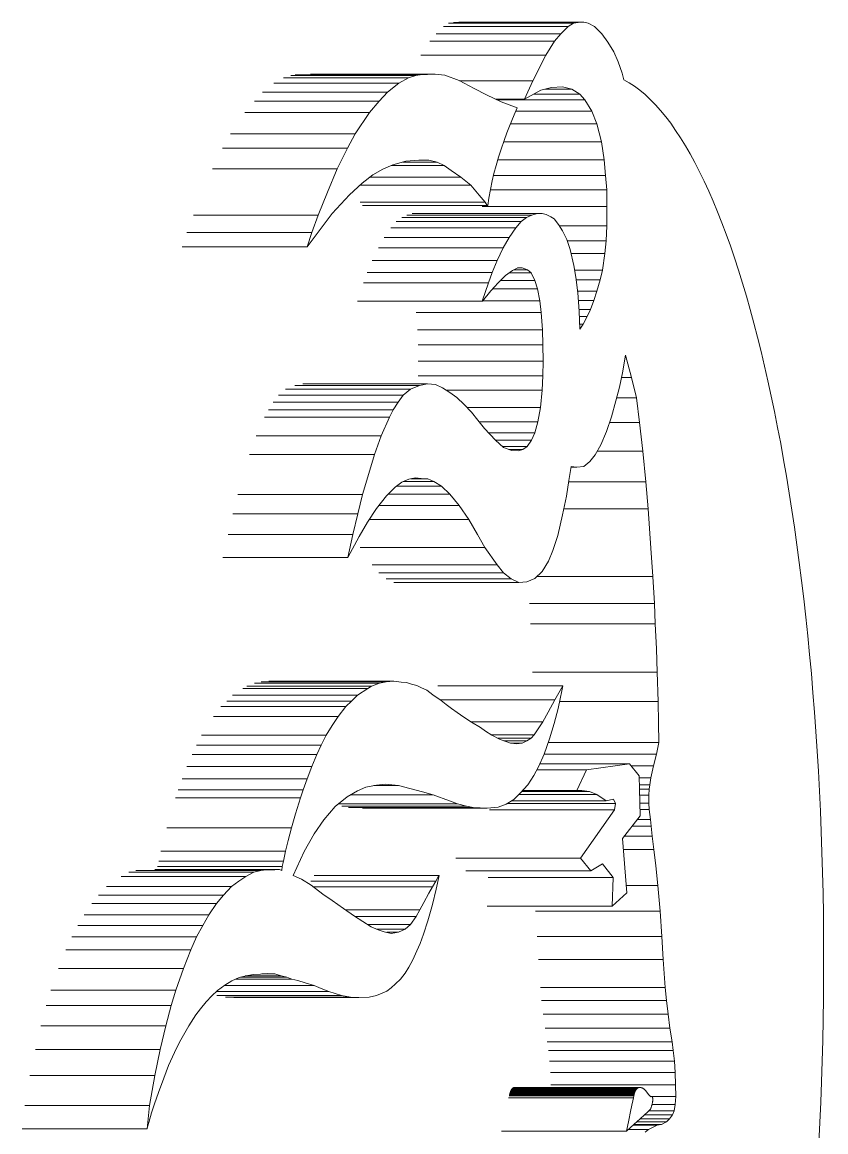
# Model space of a CAD drawing. Header units: inches. Extents: x 15 to 402, y 6 to 258.
# Drawn here: x 219.523 to 219.912, y 105.61 to 106.147 of the extents above; entities that cross this region are included whole.
import ezdxf

# ---------------------------------------------------------------- set-up
doc = ezdxf.new("R2010")
doc.units = ezdxf.units.IN
doc.header["$LTSCALE"] = 12
doc.header["$MEASUREMENT"] = 0
doc.layers.add('Visible (ANSI)', color=7, linetype='Continuous', lineweight=50)

msp = doc.modelspace()

# ---------------------------------------------------------------- linework, layer by layer
at = {"layer": 'Visible (ANSI)', "linetype": 'Continuous', "lineweight": 18}
for p, q in [((219.72698, 106.14441), (219.78735, 106.14441)), ((219.72951, 106.14606), (219.78988, 106.14606)), ((219.73183, 106.14644), (219.7922, 106.14644)), ((219.73447, 106.14657), (219.79484, 106.14657)), ((219.78381, 106.14096), (219.78735, 106.14441)), ((219.78735, 106.14441), (219.78988, 106.14606)), ((219.78988, 106.14606), (219.7922, 106.14644)), ((219.7922, 106.14644), (219.79484, 106.14657)), ((219.79484, 106.14657), (219.79706, 106.14604)), ((219.79706, 106.14604), (219.79998, 106.14448)), ((219.79998, 106.14448), (219.80359, 106.141)), ((219.72035, 106.13732), (219.78072, 106.13732)), ((219.72344, 106.14096), (219.78381, 106.14096)), ((219.77645, 106.13057), (219.78072, 106.13732)), ((219.78072, 106.13732), (219.78381, 106.14096)), ((219.80359, 106.141), (219.80652, 106.13696)), ((219.80652, 106.13696), (219.80937, 106.13229)), ((219.80937, 106.13229), (219.81144, 106.12735)), ((219.71608, 106.13057), (219.77645, 106.13057)), ((219.77018, 106.11827), (219.77645, 106.13057)), ((219.81144, 106.12735), (219.81335, 106.12198)), ((219.65535, 106.12107), (219.71572, 106.12107)), ((219.66268, 106.12144), (219.72305, 106.12144)), ((219.71357, 106.12078), (219.71572, 106.12107)), ((219.71572, 106.12107), (219.72305, 106.12144)), ((219.72305, 106.12144), (219.72768, 106.12089)), ((219.81335, 106.12198), (219.81416, 106.11872)), ((219.64501, 106.11714), (219.70538, 106.11714)), ((219.64971, 106.11972), (219.71008, 106.11972)), ((219.6532, 106.12078), (219.71357, 106.12078)), ((219.69993, 106.11276), (219.70538, 106.11714)), ((219.70538, 106.11714), (219.71008, 106.11972)), ((219.71008, 106.11972), (219.71357, 106.12078)), ((219.72768, 106.12089), (219.73461, 106.11832)), ((219.73461, 106.11832), (219.74188, 106.11451)), ((219.7347, 106.11827), (219.77018, 106.11827)), ((219.76615, 106.10936), (219.77018, 106.11827)), ((219.63956, 106.11276), (219.69993, 106.11276)), ((219.69592, 106.10845), (219.69993, 106.11276)), ((219.74188, 106.11451), (219.74784, 106.11148)), ((219.74784, 106.11148), (219.75499, 106.10808)), ((219.77409, 106.11371), (219.76615, 106.10936)), ((219.77055, 106.11177), (219.79303, 106.11177)), ((219.77923, 106.11503), (219.77409, 106.11371)), ((219.77605, 106.11422), (219.78911, 106.11422)), ((219.78465, 106.11531), (219.77923, 106.11503)), ((219.78911, 106.11422), (219.78465, 106.11531)), ((219.79303, 106.11177), (219.78911, 106.11422)), ((219.79544, 106.10898), (219.79303, 106.11177)), ((219.63555, 106.10845), (219.69592, 106.10845)), ((219.69124, 106.10294), (219.69592, 106.10845)), ((219.75231, 106.10936), (219.76615, 106.10936)), ((219.7531, 106.10898), (219.79544, 106.10898)), ((219.75499, 106.10808), (219.76269, 106.10515)), ((219.76269, 106.10515), (219.76124, 106.10173)), ((219.79868, 106.10359), (219.79544, 106.10898)), ((219.63087, 106.10294), (219.69124, 106.10294)), ((219.68436, 106.09262), (219.69124, 106.10294)), ((219.76124, 106.10173), (219.76004, 106.09906)), ((219.76203, 106.10359), (219.79868, 106.10359)), ((219.80124, 106.09736), (219.79868, 106.10359)), ((219.75893, 106.09638), (219.75768, 106.09314)), ((219.76004, 106.09906), (219.75893, 106.09638)), ((219.75934, 106.09736), (219.80124, 106.09736)), ((219.8034, 106.08873), (219.80124, 106.09736)), ((219.62399, 106.09262), (219.68436, 106.09262)), ((219.68057, 106.08563), (219.68436, 106.09262)), ((219.75634, 106.08943), (219.75491, 106.08527)), ((219.7561, 106.08873), (219.8034, 106.08873)), ((219.75768, 106.09314), (219.75634, 106.08943)), ((219.80473, 106.08006), (219.8034, 106.08873)), ((219.6202, 106.08563), (219.68057, 106.08563)), ((219.67567, 106.07571), (219.68057, 106.08563)), ((219.75491, 106.08527), (219.75366, 106.08134)), ((219.70881, 106.07933), (219.70245, 106.07759)), ((219.70742, 106.07895), (219.72394, 106.07895)), ((219.71509, 106.07988), (219.70881, 106.07933)), ((219.71993, 106.0799), (219.71509, 106.07988)), ((219.72394, 106.07895), (219.71993, 106.0799)), ((219.72735, 106.07728), (219.72394, 106.07895)), ((219.75366, 106.08134), (219.75249, 106.0773)), ((219.75329, 106.08006), (219.80473, 106.08006)), ((219.80544, 106.07242), (219.80473, 106.08006)), ((219.6153, 106.07571), (219.67567, 106.07571)), ((219.67092, 106.06433), (219.67567, 106.07571)), ((219.69289, 106.07271), (219.68771, 106.06875)), ((219.69773, 106.0755), (219.69289, 106.07271)), ((219.70245, 106.07759), (219.69773, 106.0755)), ((219.70174, 106.07728), (219.72735, 106.07728)), ((219.73077, 106.07491), (219.72735, 106.07728)), ((219.73539, 106.07168), (219.73077, 106.07491)), ((219.75139, 106.07338), (219.7506, 106.06993)), ((219.75249, 106.0773), (219.75139, 106.07338)), ((219.68771, 106.06875), (219.68157, 106.06313)), ((219.68661, 106.06775), (219.74026, 106.06775)), ((219.69155, 106.07168), (219.73539, 106.07168)), ((219.74026, 106.06775), (219.73539, 106.07168)), ((219.74429, 106.06288), (219.74026, 106.06775)), ((219.7506, 106.06993), (219.74968, 106.06568)), ((219.75117, 106.07242), (219.80544, 106.07242)), ((219.80595, 106.06556), (219.80544, 106.07242)), ((219.66648, 106.05326), (219.67092, 106.06433)), ((219.68157, 106.06313), (219.67316, 106.05416)), ((219.74717, 106.05956), (219.74429, 106.06288)), ((219.74968, 106.06568), (219.7489, 106.06144)), ((219.74965, 106.06556), (219.80595, 106.06556)), ((219.80606, 106.05742), (219.80595, 106.06556)), ((219.6868, 106.05956), (219.74717, 106.05956)), ((219.68785, 106.05788), (219.74822, 106.05788)), ((219.74569, 106.05742), (219.80606, 106.05742)), ((219.74822, 106.05788), (219.74717, 106.05956)), ((219.74847, 106.05789), (219.74822, 106.05788)), ((219.7489, 106.06144), (219.74847, 106.05789)), ((219.806, 106.04813), (219.80606, 106.05742)), ((219.60611, 106.05326), (219.66648, 106.05326)), ((219.67316, 106.05416), (219.66107, 106.03804)), ((219.66332, 106.04489), (219.66648, 106.05326)), ((219.70687, 106.05209), (219.76724, 106.05209)), ((219.70933, 106.05335), (219.7697, 106.05335)), ((219.71189, 106.05404), (219.77226, 106.05404)), ((219.76458, 106.05026), (219.76724, 106.05209)), ((219.76724, 106.05209), (219.7697, 106.05335)), ((219.7697, 106.05335), (219.77226, 106.05404)), ((219.77226, 106.05404), (219.77467, 106.05402)), ((219.77467, 106.05402), (219.77665, 106.05356)), ((219.77665, 106.05356), (219.77888, 106.05255)), ((219.77888, 106.05255), (219.78053, 106.0515)), ((219.78053, 106.0515), (219.78263, 106.04878)), ((219.70162, 106.04717), (219.76199, 106.04717)), ((219.70421, 106.05026), (219.76458, 106.05026)), ((219.75875, 106.04248), (219.76199, 106.04717)), ((219.76199, 106.04717), (219.76458, 106.05026)), ((219.78263, 106.04878), (219.78454, 106.04578)), ((219.78304, 106.04813), (219.806, 106.04813)), ((219.80568, 106.04087), (219.806, 106.04813)), ((219.60295, 106.04489), (219.66332, 106.04489)), ((219.66107, 106.03804), (219.66332, 106.04489)), ((219.69838, 106.04248), (219.75875, 106.04248)), ((219.75591, 106.03754), (219.75875, 106.04248)), ((219.78454, 106.04578), (219.7866, 106.0415)), ((219.7866, 106.0415), (219.78827, 106.03665)), ((219.78682, 106.04087), (219.80568, 106.04087)), ((219.80503, 106.03471), (219.80568, 106.04087)), ((219.6007, 106.03804), (219.66107, 106.03804)), ((219.69554, 106.03754), (219.75591, 106.03754)), ((219.75296, 106.0313), (219.75591, 106.03754)), ((219.78827, 106.03665), (219.79005, 106.02897)), ((219.69259, 106.0313), (219.75296, 106.0313)), ((219.75053, 106.02553), (219.75296, 106.0313)), ((219.78872, 106.03471), (219.80503, 106.03471)), ((219.80385, 106.02678), (219.80503, 106.03471)), ((219.69016, 106.02553), (219.75053, 106.02553)), ((219.74875, 106.02064), (219.75053, 106.02553)), ((219.76045, 106.02652), (219.75697, 106.02416)), ((219.75878, 106.02539), (219.76935, 106.02539)), ((219.76297, 106.02784), (219.76045, 106.02652)), ((219.76115, 106.02689), (219.76759, 106.02689)), ((219.7628, 106.02775), (219.76513, 106.02775)), ((219.76513, 106.02775), (219.76297, 106.02784)), ((219.76759, 106.02689), (219.76513, 106.02775)), ((219.76935, 106.02539), (219.76759, 106.02689)), ((219.77116, 106.02171), (219.76935, 106.02539)), ((219.79005, 106.02897), (219.79106, 106.02337)), ((219.79044, 106.02678), (219.80385, 106.02678)), ((219.80281, 106.02208), (219.80385, 106.02678)), ((219.68838, 106.02064), (219.74875, 106.02064)), ((219.74578, 106.01166), (219.74875, 106.02064)), ((219.75343, 106.02061), (219.74985, 106.01666)), ((219.75697, 106.02416), (219.75343, 106.02061)), ((219.75453, 106.02171), (219.77116, 106.02171)), ((219.77246, 106.01761), (219.77116, 106.02171)), ((219.79106, 106.02337), (219.79203, 106.0158)), ((219.79122, 106.02208), (219.80281, 106.02208)), ((219.80119, 106.01661), (219.80281, 106.02208)), ((219.74985, 106.01666), (219.74589, 106.01166)), ((219.75072, 106.01761), (219.77246, 106.01761)), ((219.77361, 106.01192), (219.77246, 106.01761)), ((219.79193, 106.01661), (219.80119, 106.01661)), ((219.79203, 106.0158), (219.79269, 106.00694)), ((219.79972, 106.01208), (219.80119, 106.01661)), ((219.68541, 106.01166), (219.74578, 106.01166)), ((219.74589, 106.01166), (219.74578, 106.01166)), ((219.74609, 106.01192), (219.77361, 106.01192)), ((219.77419, 106.0062), (219.77361, 106.01192)), ((219.79231, 106.01208), (219.79972, 106.01208)), ((219.7981, 106.00772), (219.79972, 106.01208)), ((219.71382, 106.0062), (219.77419, 106.0062)), ((219.77484, 105.9979), (219.77419, 106.0062)), ((219.79263, 106.00772), (219.7981, 106.00772)), ((219.79269, 106.00694), (219.79293, 105.9982)), ((219.79276, 106.00429), (219.79652, 106.00429)), ((219.79451, 106.00066), (219.79652, 106.00429)), ((219.79652, 106.00429), (219.7981, 106.00772)), ((219.71447, 105.9979), (219.77484, 105.9979)), ((219.77507, 105.99057), (219.77484, 105.9979)), ((219.79286, 106.00066), (219.79451, 106.00066)), ((219.79293, 105.9982), (219.79451, 106.00066)), ((219.7147, 105.99057), (219.77507, 105.99057)), ((219.77515, 105.98264), (219.77507, 105.99057)), ((219.71478, 105.98264), (219.77515, 105.98264)), ((219.77507, 105.97569), (219.77515, 105.98264)), ((219.81511, 105.98562), (219.81361, 105.97705)), ((219.81787, 105.97488), (219.81511, 105.98562)), ((219.81361, 105.97705), (219.81211, 105.97021)), ((219.6551, 105.971), (219.71547, 105.971)), ((219.65892, 105.97178), (219.71929, 105.97178)), ((219.71106, 105.96919), (219.71547, 105.971)), ((219.7147, 105.97569), (219.77507, 105.97569)), ((219.71547, 105.971), (219.71929, 105.97178)), ((219.71929, 105.97178), (219.7231, 105.97138)), ((219.7231, 105.97138), (219.7266, 105.96978)), ((219.77473, 105.96873), (219.77507, 105.97569)), ((219.81314, 105.97488), (219.81787, 105.97488)), ((219.82031, 105.96498), (219.81787, 105.97488)), ((219.64715, 105.96623), (219.70752, 105.96623)), ((219.65069, 105.96919), (219.71106, 105.96919)), ((219.70506, 105.96293), (219.70752, 105.96623)), ((219.70752, 105.96623), (219.71106, 105.96919)), ((219.7266, 105.96978), (219.73005, 105.96757)), ((219.72823, 105.96873), (219.77473, 105.96873)), ((219.73005, 105.96757), (219.73345, 105.96517)), ((219.77389, 105.96027), (219.77473, 105.96873)), ((219.81211, 105.97021), (219.81044, 105.96359)), ((219.64469, 105.96293), (219.70506, 105.96293)), ((219.70276, 105.95924), (219.70506, 105.96293)), ((219.73345, 105.96517), (219.73706, 105.96178)), ((219.73706, 105.96178), (219.74062, 105.958)), ((219.73848, 105.96027), (219.77389, 105.96027)), ((219.77257, 105.95346), (219.77389, 105.96027)), ((219.81044, 105.96359), (219.80821, 105.95584)), ((219.81079, 105.96498), (219.82031, 105.96498)), ((219.82186, 105.95308), (219.82031, 105.96498)), ((219.64051, 105.95557), (219.70088, 105.95557)), ((219.64239, 105.95924), (219.70276, 105.95924)), ((219.69685, 105.94664), (219.70088, 105.95557)), ((219.70088, 105.95557), (219.70276, 105.95924)), ((219.74062, 105.958), (219.74364, 105.95416)), ((219.80821, 105.95584), (219.80586, 105.94875)), ((219.74364, 105.95416), (219.74684, 105.95016)), ((219.7442, 105.95346), (219.77257, 105.95346)), ((219.74684, 105.95016), (219.7521, 105.94447)), ((219.77115, 105.94803), (219.77257, 105.95346)), ((219.8073, 105.95308), (219.82186, 105.95308)), ((219.82338, 105.93924), (219.82186, 105.95308)), ((219.63648, 105.94664), (219.69685, 105.94664)), ((219.69359, 105.93755), (219.69685, 105.94664)), ((219.74881, 105.94803), (219.77115, 105.94803)), ((219.75201, 105.94457), (219.76957, 105.94457)), ((219.7521, 105.94447), (219.75596, 105.9409)), ((219.76747, 105.94149), (219.76957, 105.94457)), ((219.76957, 105.94457), (219.77115, 105.94803)), ((219.80586, 105.94875), (219.80306, 105.94229)), ((219.75533, 105.94149), (219.76747, 105.94149)), ((219.75596, 105.9409), (219.76003, 105.93952)), ((219.75863, 105.94), (219.76542, 105.94)), ((219.76003, 105.93952), (219.76322, 105.93929)), ((219.76322, 105.93929), (219.76542, 105.94)), ((219.76542, 105.94), (219.76747, 105.94149)), ((219.80306, 105.94229), (219.80042, 105.93735)), ((219.80143, 105.93924), (219.82338, 105.93924)), ((219.82491, 105.92443), (219.82338, 105.93924)), ((219.63322, 105.93755), (219.69359, 105.93755)), ((219.69085, 105.9284), (219.69359, 105.93755)), ((219.79784, 105.93417), (219.79485, 105.93184)), ((219.80042, 105.93735), (219.79784, 105.93417)), ((219.68785, 105.91825), (219.69085, 105.9284)), ((219.78873, 105.93176), (219.78767, 105.92502)), ((219.78868, 105.93145), (219.79147, 105.93145)), ((219.79147, 105.93145), (219.78873, 105.93176)), ((219.79485, 105.93184), (219.79147, 105.93145)), ((219.70685, 105.92425), (219.70357, 105.92185)), ((219.71025, 105.92567), (219.70685, 105.92425)), ((219.70757, 105.92455), (219.72241, 105.92455)), ((219.71346, 105.92633), (219.71025, 105.92567)), ((219.71133, 105.92589), (219.71945, 105.92589)), ((219.71175, 105.92598), (219.71629, 105.92598)), ((219.71629, 105.92598), (219.71346, 105.92633)), ((219.71945, 105.92589), (219.71629, 105.92598)), ((219.72241, 105.92455), (219.71945, 105.92589)), ((219.72602, 105.92225), (219.72241, 105.92455)), ((219.78767, 105.92502), (219.78647, 105.91743)), ((219.78758, 105.92443), (219.82491, 105.92443)), ((219.82604, 105.91132), (219.82491, 105.92443)), ((219.62748, 105.91825), (219.68785, 105.91825)), ((219.68553, 105.90891), (219.68785, 105.91825)), ((219.69941, 105.91766), (219.69457, 105.91143)), ((219.70357, 105.92185), (219.69941, 105.91766)), ((219.70023, 105.91849), (219.73015, 105.91849)), ((219.70412, 105.92225), (219.72602, 105.92225)), ((219.73015, 105.91849), (219.72602, 105.92225)), ((219.7346, 105.91301), (219.73015, 105.91849)), ((219.78647, 105.91743), (219.78462, 105.90842)), ((219.6958, 105.91301), (219.7346, 105.91301)), ((219.7392, 105.90619), (219.7346, 105.91301)), ((219.62516, 105.90891), (219.68553, 105.90891)), ((219.68322, 105.89895), (219.68553, 105.90891)), ((219.69457, 105.91143), (219.6902, 105.90484)), ((219.78462, 105.90842), (219.78225, 105.89849)), ((219.78522, 105.91132), (219.82604, 105.91132)), ((219.82735, 105.89231), (219.82604, 105.91132)), ((219.6902, 105.90484), (219.68619, 105.89791)), ((219.69109, 105.90619), (219.7392, 105.90619)), ((219.74354, 105.89886), (219.7392, 105.90619)), ((219.62285, 105.89895), (219.68322, 105.89895)), ((219.68075, 105.88773), (219.68322, 105.89895)), ((219.68619, 105.89791), (219.68075, 105.88773)), ((219.74706, 105.89269), (219.74354, 105.89886)), ((219.78225, 105.89849), (219.77989, 105.89112)), ((219.68669, 105.89269), (219.74706, 105.89269)), ((219.75296, 105.88425), (219.74706, 105.89269)), ((219.77989, 105.89112), (219.77774, 105.886)), ((219.82825, 105.87859), (219.82735, 105.89231)), ((219.62038, 105.88773), (219.68075, 105.88773)), ((219.77774, 105.886), (219.7748, 105.88111)), ((219.69259, 105.88425), (219.75296, 105.88425)), ((219.69569, 105.88044), (219.75606, 105.88044)), ((219.75606, 105.88044), (219.75296, 105.88425)), ((219.75967, 105.87745), (219.75606, 105.88044)), ((219.7748, 105.88111), (219.77127, 105.87758)), ((219.6993, 105.87745), (219.75967, 105.87745)), ((219.70301, 105.87565), (219.76338, 105.87565)), ((219.76338, 105.87565), (219.75967, 105.87745)), ((219.7673, 105.87599), (219.76338, 105.87565)), ((219.77127, 105.87758), (219.7673, 105.87599)), ((219.77228, 105.87859), (219.82825, 105.87859)), ((219.82899, 105.8656), (219.82825, 105.87859)), ((219.76862, 105.8656), (219.82899, 105.8656)), ((219.82945, 105.85568), (219.82899, 105.8656)), ((219.76908, 105.85568), (219.82945, 105.85568)), ((219.82996, 105.84358), (219.82945, 105.85568)), ((219.83039, 105.83231), (219.82996, 105.84358)), ((219.77002, 105.83231), (219.83039, 105.83231)), ((219.83082, 105.81826), (219.83039, 105.83231)), ((219.63568, 105.82705), (219.69605, 105.82705)), ((219.63889, 105.82774), (219.69926, 105.82774)), ((219.64261, 105.82806), (219.70298, 105.82806)), ((219.69224, 105.82553), (219.69605, 105.82705)), ((219.69605, 105.82705), (219.69926, 105.82774)), ((219.69926, 105.82774), (219.70298, 105.82806)), ((219.70298, 105.82806), (219.7066, 105.82759)), ((219.7066, 105.82759), (219.70918, 105.82731)), ((219.70918, 105.82731), (219.71147, 105.82663)), ((219.71147, 105.82663), (219.71407, 105.82597)), ((219.71407, 105.82597), (219.71646, 105.82478)), ((219.62503, 105.82122), (219.68541, 105.82122)), ((219.62999, 105.82451), (219.69036, 105.82451)), ((219.63186, 105.82553), (219.69224, 105.82553)), ((219.68255, 105.81831), (219.68541, 105.82122)), ((219.68541, 105.82122), (219.69036, 105.82451)), ((219.69036, 105.82451), (219.69224, 105.82553)), ((219.71646, 105.82478), (219.71903, 105.82359)), ((219.71903, 105.82359), (219.7218, 105.82149)), ((219.7218, 105.82149), (219.72592, 105.81865)), ((219.72434, 105.82577), (219.78471, 105.82577)), ((219.78079, 105.819), (219.78471, 105.82577)), ((219.78426, 105.82331), (219.78341, 105.81944)), ((219.78471, 105.82577), (219.78426, 105.82331)), ((219.61935, 105.81579), (219.67972, 105.81579)), ((219.62218, 105.81831), (219.68255, 105.81831)), ((219.67612, 105.811), (219.67972, 105.81579)), ((219.67972, 105.81579), (219.68255, 105.81831)), ((219.72542, 105.819), (219.78079, 105.819)), ((219.72592, 105.81865), (219.72832, 105.8168)), ((219.72832, 105.8168), (219.73089, 105.81482)), ((219.7776, 105.81301), (219.78079, 105.819)), ((219.78341, 105.81944), (219.78241, 105.81475)), ((219.78316, 105.81826), (219.83082, 105.81826)), ((219.83105, 105.8078), (219.83082, 105.81826)), ((219.61575, 105.811), (219.67612, 105.811)), ((219.67325, 105.80658), (219.67612, 105.811)), ((219.73089, 105.81482), (219.73356, 105.81285)), ((219.73356, 105.81285), (219.73684, 105.81065)), ((219.73684, 105.81065), (219.7405, 105.8082)), ((219.77514, 105.80838), (219.7776, 105.81301)), ((219.78241, 105.81475), (219.78052, 105.80748)), ((219.6703, 105.80195), (219.67325, 105.80658)), ((219.74023, 105.80838), (219.77514, 105.80838)), ((219.7405, 105.8082), (219.74494, 105.80564)), ((219.74494, 105.80564), (219.74733, 105.80379)), ((219.77081, 105.80209), (219.77312, 105.8055)), ((219.77312, 105.8055), (219.77514, 105.80838)), ((219.78052, 105.80748), (219.77832, 105.8002)), ((219.83124, 105.79838), (219.83105, 105.8078)), ((219.60993, 105.80195), (219.6703, 105.80195)), ((219.66789, 105.79708), (219.6703, 105.80195)), ((219.74733, 105.80379), (219.75034, 105.80197)), ((219.75015, 105.80209), (219.77081, 105.80209)), ((219.75034, 105.80197), (219.75411, 105.79992)), ((219.75317, 105.80043), (219.76935, 105.80043)), ((219.75411, 105.79992), (219.75891, 105.79818)), ((219.75625, 105.79914), (219.7674, 105.79914)), ((219.76502, 105.7981), (219.7674, 105.79914)), ((219.7674, 105.79914), (219.76935, 105.80043)), ((219.76935, 105.80043), (219.77081, 105.80209)), ((219.77832, 105.8002), (219.77564, 105.79268)), ((219.60752, 105.79708), (219.66789, 105.79708)), ((219.66582, 105.79249), (219.66789, 105.79708)), ((219.75891, 105.79818), (219.76212, 105.79769)), ((219.75944, 105.7981), (219.76502, 105.7981)), ((219.76212, 105.79769), (219.76502, 105.7981)), ((219.77767, 105.79838), (219.83124, 105.79838)), ((219.83006, 105.79278), (219.83124, 105.79838)), ((219.60545, 105.79249), (219.66582, 105.79249)), ((219.66332, 105.7867), (219.66582, 105.79249)), ((219.77564, 105.79268), (219.77304, 105.78656)), ((219.77567, 105.79278), (219.83006, 105.79278)), ((219.82856, 105.78705), (219.83006, 105.79278)), ((219.60295, 105.7867), (219.66332, 105.7867)), ((219.66102, 105.78078), (219.66332, 105.7867)), ((219.77304, 105.78656), (219.77077, 105.78234)), ((219.77232, 105.78521), (219.79622, 105.78521)), ((219.77367, 105.78805), (219.81696, 105.78805)), ((219.79153, 105.77509), (219.79622, 105.78521)), ((219.79622, 105.78521), (219.81696, 105.78805)), ((219.81696, 105.78805), (219.8217, 105.78221)), ((219.81777, 105.78705), (219.82856, 105.78705)), ((219.8273, 105.78123), (219.82856, 105.78705)), ((219.60065, 105.78078), (219.66102, 105.78078)), ((219.65912, 105.77553), (219.66102, 105.78078)), ((219.69469, 105.77782), (219.68939, 105.77672)), ((219.69897, 105.77825), (219.69469, 105.77782)), ((219.70529, 105.77755), (219.69897, 105.77825)), ((219.76787, 105.77789), (219.76417, 105.77381)), ((219.77077, 105.78234), (219.76787, 105.77789)), ((219.8217, 105.78221), (219.8221, 105.76297)), ((219.82172, 105.78123), (219.8273, 105.78123)), ((219.82179, 105.77791), (219.8268, 105.77791)), ((219.82655, 105.77584), (219.8268, 105.77791)), ((219.8268, 105.77791), (219.8273, 105.78123)), ((219.59874, 105.77553), (219.65912, 105.77553)), ((219.65779, 105.77165), (219.65912, 105.77553)), ((219.68536, 105.77508), (219.68038, 105.77217)), ((219.68193, 105.77307), (219.72197, 105.77307)), ((219.68939, 105.77672), (219.68536, 105.77508)), ((219.69339, 105.77755), (219.70529, 105.77755)), ((219.71076, 105.77619), (219.70529, 105.77755)), ((219.71687, 105.77445), (219.71076, 105.77619)), ((219.72197, 105.77307), (219.71687, 105.77445)), ((219.72997, 105.77021), (219.72197, 105.77307)), ((219.76417, 105.77381), (219.76099, 105.77078)), ((219.76364, 105.7733), (219.80112, 105.7733)), ((219.76493, 105.77465), (219.79771, 105.77465)), ((219.76533, 105.77509), (219.79153, 105.77509)), ((219.79396, 105.77522), (219.79153, 105.77509)), ((219.79771, 105.77465), (219.79396, 105.77522)), ((219.80112, 105.7733), (219.79771, 105.77465)), ((219.80566, 105.77024), (219.80112, 105.7733)), ((219.82183, 105.77584), (219.82655, 105.77584)), ((219.82189, 105.77295), (219.82634, 105.77295)), ((219.82633, 105.76905), (219.82634, 105.77295)), ((219.82634, 105.77295), (219.82655, 105.77584)), ((219.59742, 105.77165), (219.65779, 105.77165)), ((219.65552, 105.76386), (219.65779, 105.77165)), ((219.67456, 105.76736), (219.66917, 105.76094)), ((219.68038, 105.77217), (219.67456, 105.76736)), ((219.67626, 105.76876), (219.73379, 105.76876)), ((219.67783, 105.76755), (219.7382, 105.76755)), ((219.68102, 105.7669), (219.74139, 105.7669)), ((219.73379, 105.76876), (219.72997, 105.77021)), ((219.7382, 105.76755), (219.73379, 105.76876)), ((219.74139, 105.7669), (219.7382, 105.76755)), ((219.74816, 105.76664), (219.74139, 105.7669)), ((219.75352, 105.76712), (219.74816, 105.76664)), ((219.75734, 105.76854), (219.75352, 105.76712)), ((219.76099, 105.77078), (219.75734, 105.76854)), ((219.75801, 105.76895), (219.8102, 105.76895)), ((219.76012, 105.77024), (219.80566, 105.77024)), ((219.80921, 105.77093), (219.80566, 105.77024)), ((219.8102, 105.76895), (219.80921, 105.77093)), ((219.80968, 105.76588), (219.8102, 105.76895)), ((219.82197, 105.76905), (219.82633, 105.76905)), ((219.82645, 105.76597), (219.82633, 105.76905)), ((219.65351, 105.75706), (219.65552, 105.76386)), ((219.68779, 105.76664), (219.74816, 105.76664)), ((219.74931, 105.76588), (219.80968, 105.76588)), ((219.79335, 105.7425), (219.80968, 105.76588)), ((219.8221, 105.76297), (219.81354, 105.75189)), ((219.82204, 105.76597), (219.82645, 105.76597)), ((219.8271, 105.76117), (219.82645, 105.76597)), ((219.59314, 105.75706), (219.65351, 105.75706)), ((219.65198, 105.75101), (219.65351, 105.75706)), ((219.66917, 105.76094), (219.66441, 105.75414)), ((219.81815, 105.75786), (219.82749, 105.75786)), ((219.8207, 105.76117), (219.8271, 105.76117)), ((219.82749, 105.75786), (219.8271, 105.76117)), ((219.82798, 105.75316), (219.82749, 105.75786)), ((219.65067, 105.74578), (219.65198, 105.75101)), ((219.66441, 105.75414), (219.65966, 105.7457)), ((219.81354, 105.75189), (219.81566, 105.72565)), ((219.81451, 105.75316), (219.82798, 105.75316)), ((219.82878, 105.74672), (219.82798, 105.75316)), ((219.5903, 105.74578), (219.65067, 105.74578)), ((219.64966, 105.74096), (219.65067, 105.74578)), ((219.65966, 105.7457), (219.65429, 105.73415)), ((219.81396, 105.74672), (219.82878, 105.74672)), ((219.82965, 105.7387), (219.82878, 105.74672)), ((219.58929, 105.74096), (219.64966, 105.74096)), ((219.64906, 105.73846), (219.64966, 105.74096)), ((219.73298, 105.7425), (219.79335, 105.7425)), ((219.79823, 105.73641), (219.79335, 105.7425)), ((219.57485, 105.73561), (219.63522, 105.73561)), ((219.57824, 105.73648), (219.63861, 105.73648)), ((219.58734, 105.73695), (219.64771, 105.73695)), ((219.58869, 105.73846), (219.64906, 105.73846)), ((219.63144, 105.73363), (219.63522, 105.73561)), ((219.63522, 105.73561), (219.63861, 105.73648)), ((219.63861, 105.73648), (219.64123, 105.73676)), ((219.64123, 105.73676), (219.64258, 105.73683)), ((219.64258, 105.73683), (219.64549, 105.73683)), ((219.64549, 105.73683), (219.64771, 105.73695)), ((219.64771, 105.73695), (219.64882, 105.73649)), ((219.64882, 105.73649), (219.64906, 105.73846)), ((219.73786, 105.73641), (219.79823, 105.73641)), ((219.80386, 105.73974), (219.79823, 105.73641)), ((219.80907, 105.73317), (219.80386, 105.73974)), ((219.83067, 105.72919), (219.82965, 105.7387)), ((219.57107, 105.73363), (219.63144, 105.73363)), ((219.62449, 105.72873), (219.62805, 105.73136)), ((219.62805, 105.73136), (219.63144, 105.73363)), ((219.65429, 105.73415), (219.65833, 105.73238)), ((219.65833, 105.73238), (219.663, 105.72944)), ((219.66289, 105.73141), (219.72326, 105.73141)), ((219.663, 105.72944), (219.6687, 105.72512)), ((219.66447, 105.734), (219.72484, 105.734)), ((219.66448, 105.734), (219.72485, 105.734)), ((219.72166, 105.72863), (219.72326, 105.73141)), ((219.72326, 105.73141), (219.72484, 105.734)), ((219.72485, 105.734), (219.72349, 105.72743)), ((219.72484, 105.734), (219.72485, 105.734)), ((219.7487, 105.73317), (219.80907, 105.73317)), ((219.80853, 105.7192), (219.80907, 105.73317)), ((219.56019, 105.72451), (219.62056, 105.72451)), ((219.56412, 105.72873), (219.62449, 105.72873)), ((219.61727, 105.7205), (219.62056, 105.72451)), ((219.62056, 105.72451), (219.62449, 105.72873)), ((219.66408, 105.72863), (219.72166, 105.72863)), ((219.6687, 105.72512), (219.67325, 105.72201)), ((219.71759, 105.72108), (219.71999, 105.72552)), ((219.71999, 105.72552), (219.72166, 105.72863)), ((219.72349, 105.72743), (219.72163, 105.72007)), ((219.81566, 105.72565), (219.80853, 105.7192)), ((219.81537, 105.72919), (219.83067, 105.72919)), ((219.83181, 105.71691), (219.83067, 105.72919)), ((219.5569, 105.7205), (219.61727, 105.7205)), ((219.61357, 105.71506), (219.61727, 105.7205)), ((219.67325, 105.72201), (219.67858, 105.71815)), ((219.71562, 105.71748), (219.71759, 105.72108)), ((219.72163, 105.72007), (219.71945, 105.71223)), ((219.74816, 105.7192), (219.80853, 105.7192)), ((219.5532, 105.71506), (219.61357, 105.71506)), ((219.61059, 105.70995), (219.61357, 105.71506)), ((219.67858, 105.71815), (219.68403, 105.71445)), ((219.67956, 105.71748), (219.71562, 105.71748)), ((219.68403, 105.71445), (219.688, 105.71179)), ((219.6844, 105.7142), (219.71374, 105.7142)), ((219.71107, 105.71041), (219.71374, 105.7142)), ((219.71374, 105.7142), (219.71562, 105.71748)), ((219.77144, 105.71691), (219.83181, 105.71691)), ((219.83262, 105.70457), (219.83181, 105.71691)), ((219.55022, 105.70995), (219.61059, 105.70995)), ((219.60762, 105.70438), (219.61059, 105.70995)), ((219.688, 105.71179), (219.69211, 105.70928)), ((219.69026, 105.71041), (219.71107, 105.71041)), ((219.69211, 105.70928), (219.6955, 105.70786)), ((219.69466, 105.70821), (219.70856, 105.70821)), ((219.70523, 105.70661), (219.70856, 105.70821)), ((219.70856, 105.70821), (219.71107, 105.71041)), ((219.71945, 105.71223), (219.7173, 105.70569)), ((219.54725, 105.70438), (219.60762, 105.70438)), ((219.60475, 105.69811), (219.60762, 105.70438)), ((219.6955, 105.70786), (219.69839, 105.70689)), ((219.69839, 105.70689), (219.70173, 105.70611)), ((219.69961, 105.70661), (219.70523, 105.70661)), ((219.70173, 105.70611), (219.70523, 105.70661)), ((219.7173, 105.70569), (219.71568, 105.70114)), ((219.77225, 105.70457), (219.83262, 105.70457)), ((219.8333, 105.6935), (219.83262, 105.70457)), ((219.54437, 105.69811), (219.60475, 105.69811)), ((219.60124, 105.68919), (219.60475, 105.69811)), ((219.71414, 105.69771), (219.71212, 105.69325)), ((219.71568, 105.70114), (219.71414, 105.69771)), ((219.71212, 105.69325), (219.71032, 105.6898)), ((219.77293, 105.6935), (219.8333, 105.6935)), ((219.8343, 105.67994), (219.8333, 105.6935)), ((219.54087, 105.68919), (219.60124, 105.68919)), ((219.59751, 105.67862), (219.60124, 105.68919)), ((219.63857, 105.68643), (219.63502, 105.68625)), ((219.6419, 105.68674), (219.63857, 105.68643)), ((219.63919, 105.68648), (219.64546, 105.68648)), ((219.64546, 105.68648), (219.6419, 105.68674)), ((219.64847, 105.68552), (219.64546, 105.68648)), ((219.70845, 105.68691), (219.70622, 105.684)), ((219.71032, 105.6898), (219.70845, 105.68691)), ((219.62119, 105.68105), (219.6178, 105.6785)), ((219.62472, 105.6832), (219.62119, 105.68105)), ((219.62815, 105.68478), (219.62472, 105.6832)), ((219.62639, 105.68397), (219.65369, 105.68397)), ((219.63158, 105.68565), (219.62815, 105.68478)), ((219.6289, 105.68497), (219.65129, 105.68497)), ((219.63108, 105.68552), (219.64847, 105.68552)), ((219.63502, 105.68625), (219.63158, 105.68565)), ((219.65129, 105.68497), (219.64847, 105.68552)), ((219.65369, 105.68397), (219.65129, 105.68497)), ((219.65651, 105.68328), (219.65369, 105.68397)), ((219.6601, 105.6822), (219.65651, 105.68328)), ((219.6645, 105.68089), (219.6601, 105.6822)), ((219.70387, 105.68165), (219.70171, 105.67972)), ((219.70622, 105.684), (219.70387, 105.68165)), ((219.53714, 105.67862), (219.59751, 105.67862)), ((219.59527, 105.67116), (219.59751, 105.67862)), ((219.61491, 105.67584), (219.61224, 105.67305)), ((219.6178, 105.6785), (219.61491, 105.67584)), ((219.6173, 105.67804), (219.67164, 105.67804)), ((219.61734, 105.67611), (219.67771, 105.67611)), ((219.62098, 105.68089), (219.6645, 105.68089)), ((219.66791, 105.67953), (219.6645, 105.68089)), ((219.67164, 105.67804), (219.66791, 105.67953)), ((219.67771, 105.67611), (219.67164, 105.67804)), ((219.68202, 105.67521), (219.67771, 105.67611)), ((219.69454, 105.67613), (219.69114, 105.67526)), ((219.69741, 105.67727), (219.69454, 105.67613)), ((219.69961, 105.67822), (219.69741, 105.67727)), ((219.70171, 105.67972), (219.69961, 105.67822)), ((219.77393, 105.67994), (219.8343, 105.67994)), ((219.83483, 105.67369), (219.8343, 105.67994)), ((219.5349, 105.67116), (219.59527, 105.67116)), ((219.59267, 105.66141), (219.59527, 105.67116)), ((219.61224, 105.67305), (219.60951, 105.66956)), ((219.62165, 105.67521), (219.68202, 105.67521)), ((219.62563, 105.67514), (219.686, 105.67514)), ((219.686, 105.67514), (219.68202, 105.67521)), ((219.69114, 105.67526), (219.686, 105.67514)), ((219.77446, 105.67369), (219.83483, 105.67369)), ((219.83563, 105.667), (219.83483, 105.67369)), ((219.6072, 105.66665), (219.6038, 105.66141)), ((219.60951, 105.66956), (219.6072, 105.66665)), ((219.77526, 105.667), (219.83563, 105.667)), ((219.83656, 105.66027), (219.83563, 105.667)), ((219.5323, 105.66141), (219.59267, 105.66141)), ((219.59, 105.64991), (219.59267, 105.66141)), ((219.6038, 105.66141), (219.60185, 105.6581)), ((219.77619, 105.66027), (219.83656, 105.66027)), ((219.83759, 105.65374), (219.83656, 105.66027)), ((219.60185, 105.6581), (219.59934, 105.6535)), ((219.52963, 105.64991), (219.59, 105.64991)), ((219.58737, 105.63736), (219.59, 105.64991)), ((219.59934, 105.6535), (219.59689, 105.64848)), ((219.77722, 105.65374), (219.83759, 105.65374)), ((219.7778, 105.64945), (219.83817, 105.64945)), ((219.83817, 105.64945), (219.83759, 105.65374)), ((219.83869, 105.6443), (219.83817, 105.64945)), ((219.59689, 105.64848), (219.59405, 105.64227)), ((219.77832, 105.6443), (219.83869, 105.6443)), ((219.83906, 105.63887), (219.83869, 105.6443)), ((219.59405, 105.64227), (219.59175, 105.63615)), ((219.77869, 105.63887), (219.83906, 105.63887)), ((219.83926, 105.63282), (219.83906, 105.63887)), ((219.527, 105.63736), (219.58737, 105.63736)), ((219.58488, 105.6229), (219.58737, 105.63736)), ((219.59175, 105.63615), (219.5892, 105.62917)), ((219.77889, 105.63282), (219.83926, 105.63282)), ((219.83931, 105.62727), (219.83926, 105.63282)), ((219.5892, 105.62917), (219.58727, 105.62376)), ((219.7587, 105.6275), (219.81907, 105.6275)), ((219.75883, 105.62802), (219.8192, 105.62802)), ((219.75892, 105.62835), (219.81929, 105.62835)), ((219.759, 105.62862), (219.81937, 105.62862)), ((219.75908, 105.62889), (219.81945, 105.62889)), ((219.75916, 105.62913), (219.81953, 105.62913)), ((219.75924, 105.62936), (219.81961, 105.62936)), ((219.75932, 105.62958), (219.81969, 105.62958)), ((219.7594, 105.62978), (219.81977, 105.62978)), ((219.75948, 105.62996), (219.81985, 105.62996)), ((219.75956, 105.63013), (219.81993, 105.63013)), ((219.75965, 105.63029), (219.82002, 105.63029)), ((219.75973, 105.63044), (219.8201, 105.63044)), ((219.75982, 105.63058), (219.82019, 105.63058)), ((219.7599, 105.63071), (219.82027, 105.63071)), ((219.75999, 105.63083), (219.82036, 105.63083)), ((219.76008, 105.63093), (219.82045, 105.63093)), ((219.76018, 105.63103), (219.82055, 105.63103)), ((219.76028, 105.63113), (219.82065, 105.63113)), ((219.76037, 105.63121), (219.82075, 105.63121)), ((219.76048, 105.63129), (219.82085, 105.63129)), ((219.76058, 105.63136), (219.82095, 105.63136)), ((219.76069, 105.63142), (219.82107, 105.63142)), ((219.76081, 105.63148), (219.82118, 105.63148)), ((219.76093, 105.63153), (219.8213, 105.63153)), ((219.76105, 105.63156), (219.82142, 105.63156)), ((219.76118, 105.63159), (219.82155, 105.63159)), ((219.76131, 105.63161), (219.82168, 105.63161)), ((219.76159, 105.63162), (219.82196, 105.63162)), ((219.81887, 105.62661), (219.81907, 105.6275)), ((219.81907, 105.6275), (219.8192, 105.62802)), ((219.8192, 105.62802), (219.81929, 105.62835)), ((219.81929, 105.62835), (219.81937, 105.62862)), ((219.81937, 105.62862), (219.81945, 105.62889)), ((219.81945, 105.62889), (219.81953, 105.62913)), ((219.81953, 105.62913), (219.81961, 105.62936)), ((219.81961, 105.62936), (219.81969, 105.62958)), ((219.81969, 105.62958), (219.81977, 105.62978)), ((219.81977, 105.62978), (219.81985, 105.62996)), ((219.81985, 105.62996), (219.81993, 105.63013)), ((219.81993, 105.63013), (219.82002, 105.63029)), ((219.82002, 105.63029), (219.8201, 105.63044)), ((219.8201, 105.63044), (219.82019, 105.63058)), ((219.82019, 105.63058), (219.82027, 105.63071)), ((219.82027, 105.63071), (219.82036, 105.63083)), ((219.82036, 105.63083), (219.82045, 105.63093)), ((219.82045, 105.63093), (219.82055, 105.63103)), ((219.82055, 105.63103), (219.82065, 105.63113)), ((219.82065, 105.63113), (219.82075, 105.63121)), ((219.82075, 105.63121), (219.82085, 105.63129)), ((219.82085, 105.63129), (219.82095, 105.63136)), ((219.82095, 105.63136), (219.82107, 105.63142)), ((219.82107, 105.63142), (219.82118, 105.63148)), ((219.82118, 105.63148), (219.8213, 105.63153)), ((219.8213, 105.63153), (219.82142, 105.63156)), ((219.82142, 105.63156), (219.82155, 105.63159)), ((219.82155, 105.63159), (219.82168, 105.63161)), ((219.82168, 105.63161), (219.82182, 105.63162)), ((219.82182, 105.63162), (219.82196, 105.63162)), ((219.82196, 105.63162), (219.8221, 105.63161)), ((219.8221, 105.63161), (219.82225, 105.6316)), ((219.82225, 105.6316), (219.82239, 105.63158)), ((219.82239, 105.63158), (219.82254, 105.63155)), ((219.82254, 105.63155), (219.82269, 105.63151)), ((219.82269, 105.63151), (219.82283, 105.63147)), ((219.82283, 105.63147), (219.82297, 105.63143)), ((219.82297, 105.63143), (219.82312, 105.63138)), ((219.82312, 105.63138), (219.82325, 105.63132)), ((219.82325, 105.63132), (219.82339, 105.63126)), ((219.82339, 105.63126), (219.82353, 105.63119)), ((219.82353, 105.63119), (219.82366, 105.63111)), ((219.82366, 105.63111), (219.82379, 105.63103)), ((219.82379, 105.63103), (219.82391, 105.63095)), ((219.82391, 105.63095), (219.82404, 105.63086)), ((219.82404, 105.63086), (219.82416, 105.63076)), ((219.82416, 105.63076), (219.82428, 105.63065)), ((219.82428, 105.63065), (219.8244, 105.63054)), ((219.8244, 105.63054), (219.82452, 105.63042)), ((219.82452, 105.63042), (219.82463, 105.63029)), ((219.82463, 105.63029), (219.82475, 105.63016)), ((219.82475, 105.63016), (219.82486, 105.63001)), ((219.82486, 105.63001), (219.82498, 105.62986)), ((219.82498, 105.62986), (219.82509, 105.62971)), ((219.82509, 105.62971), (219.82521, 105.62955)), ((219.82521, 105.62955), (219.82532, 105.62938)), ((219.82532, 105.62938), (219.82544, 105.62922)), ((219.82544, 105.62922), (219.82556, 105.62905)), ((219.82556, 105.62905), (219.82568, 105.62889)), ((219.82568, 105.62889), (219.82581, 105.62873)), ((219.82581, 105.62873), (219.82593, 105.62857)), ((219.82593, 105.62857), (219.82605, 105.62842)), ((219.82605, 105.62842), (219.82617, 105.62828)), ((219.82617, 105.62828), (219.82629, 105.62814)), ((219.82629, 105.62814), (219.8264, 105.62801)), ((219.8264, 105.62801), (219.82651, 105.62788)), ((219.82651, 105.62788), (219.8266, 105.62777)), ((219.8266, 105.62777), (219.82669, 105.62767)), ((219.82669, 105.62767), (219.82677, 105.62758)), ((219.82677, 105.62758), (219.82684, 105.6275)), ((219.82684, 105.6275), (219.82691, 105.62743)), ((219.82691, 105.62743), (219.82697, 105.62736)), ((219.52451, 105.6229), (219.58488, 105.6229)), ((219.58364, 105.61159), (219.58488, 105.6229)), ((219.58727, 105.62376), (219.58587, 105.61936)), ((219.7585, 105.62661), (219.81887, 105.62661)), ((219.81747, 105.61995), (219.81811, 105.62301)), ((219.81811, 105.62301), (219.81856, 105.62517)), ((219.81856, 105.62517), (219.81887, 105.62661)), ((219.82697, 105.62736), (219.82702, 105.62731)), ((219.82702, 105.62731), (219.82708, 105.62727)), ((219.82707, 105.62727), (219.83931, 105.62727)), ((219.82708, 105.62727), (219.82713, 105.62723)), ((219.82713, 105.62723), (219.82718, 105.6272)), ((219.82718, 105.62721), (219.82773, 105.62721)), ((219.82718, 105.6272), (219.82723, 105.62719)), ((219.82723, 105.62719), (219.82729, 105.62717)), ((219.82729, 105.62717), (219.82734, 105.62717)), ((219.82734, 105.62717), (219.82739, 105.62716)), ((219.82739, 105.62716), (219.82744, 105.62717)), ((219.82744, 105.62717), (219.82749, 105.62717)), ((219.82752, 105.62209), (219.82744, 105.62183)), ((219.82749, 105.62717), (219.82754, 105.62718)), ((219.82761, 105.62237), (219.82752, 105.62209)), ((219.82754, 105.62718), (219.82759, 105.62719)), ((219.82759, 105.62719), (219.82764, 105.62719)), ((219.82769, 105.62267), (219.82761, 105.62237)), ((219.82764, 105.62719), (219.82768, 105.6272)), ((219.82768, 105.6272), (219.82773, 105.62721)), ((219.82777, 105.62297), (219.82769, 105.62267)), ((219.82773, 105.62721), (219.82777, 105.62721)), ((219.82777, 105.62721), (219.82782, 105.6272)), ((219.82785, 105.62327), (219.82777, 105.62297)), ((219.82782, 105.6272), (219.82786, 105.62719)), ((219.82792, 105.62356), (219.82785, 105.62327)), ((219.82786, 105.62719), (219.8279, 105.62717)), ((219.82787, 105.62335), (219.83911, 105.62335)), ((219.8279, 105.62717), (219.82794, 105.62714)), ((219.82798, 105.62385), (219.82792, 105.62356)), ((219.82794, 105.62714), (219.82797, 105.62709)), ((219.82797, 105.62709), (219.82801, 105.62705)), ((219.82804, 105.62413), (219.82798, 105.62385)), ((219.82801, 105.62705), (219.82804, 105.62699)), ((219.82804, 105.62699), (219.82807, 105.62692)), ((219.82808, 105.62438), (219.82804, 105.62413)), ((219.82807, 105.62692), (219.8281, 105.62685)), ((219.82812, 105.62462), (219.82808, 105.62438)), ((219.8281, 105.62685), (219.82812, 105.62677)), ((219.82812, 105.62677), (219.82814, 105.62669)), ((219.82815, 105.62484), (219.82812, 105.62462)), ((219.82814, 105.62669), (219.82816, 105.62659)), ((219.82818, 105.62505), (219.82815, 105.62484)), ((219.82816, 105.62659), (219.82818, 105.6265)), ((219.82818, 105.6265), (219.82819, 105.62639)), ((219.82819, 105.62524), (219.82818, 105.62505)), ((219.82819, 105.62639), (219.8282, 105.62628)), ((219.82821, 105.62542), (219.82819, 105.62524)), ((219.8282, 105.62628), (219.82821, 105.62616)), ((219.82821, 105.62616), (219.82822, 105.62603)), ((219.82822, 105.62575), (219.82821, 105.62559)), ((219.82821, 105.62559), (219.82821, 105.62542)), ((219.82822, 105.62603), (219.82822, 105.62589)), ((219.82822, 105.62589), (219.82822, 105.62575)), ((219.83859, 105.62024), (219.83911, 105.62335)), ((219.83911, 105.62335), (219.83931, 105.62727)), ((219.58587, 105.61936), (219.58452, 105.61475)), ((219.8166, 105.61581), (219.81747, 105.61995)), ((219.82426, 105.61836), (219.82217, 105.61643)), ((219.82425, 105.61835), (219.83771, 105.61835)), ((219.82569, 105.61971), (219.82426, 105.61836)), ((219.82659, 105.62062), (219.82569, 105.61971)), ((219.82621, 105.62024), (219.83859, 105.62024)), ((219.82709, 105.6212), (219.82659, 105.62062)), ((219.82733, 105.62156), (219.82709, 105.6212)), ((219.82744, 105.62183), (219.82733, 105.62156)), ((219.83639, 105.61643), (219.83771, 105.61835)), ((219.83771, 105.61835), (219.83859, 105.62024)), ((219.52326, 105.61159), (219.58364, 105.61159)), ((219.58393, 105.61264), (219.58364, 105.61159)), ((219.58452, 105.61475), (219.58393, 105.61264)), ((219.81548, 105.61041), (219.8166, 105.61581)), ((219.81929, 105.61382), (219.81548, 105.61041)), ((219.81872, 105.61332), (219.83035, 105.61332)), ((219.81918, 105.61373), (219.83237, 105.61373)), ((219.82217, 105.61643), (219.81929, 105.61382)), ((219.82061, 105.61501), (219.83485, 105.61501)), ((219.82217, 105.61643), (219.83639, 105.61643)), ((219.8262, 105.61125), (219.82814, 105.61228)), ((219.82814, 105.61228), (219.83035, 105.61332)), ((219.83035, 105.61332), (219.83237, 105.61373)), ((219.83237, 105.61373), (219.83485, 105.61501)), ((219.83485, 105.61501), (219.83639, 105.61643)), ((219.75511, 105.61041), (219.81548, 105.61041)), ((219.81642, 105.61125), (219.8262, 105.61125)), ((219.82455, 105.60994), (219.8262, 105.61125))]:
    msp.add_line(p, q, dxfattribs=at)
msp.add_ellipse((219.79973, 105.69294), major_axis=(0, 0.42942), ratio=0.258819, start_param=3.234188, end_param=6.152982, dxfattribs=at)

doc.saveas('drawing.dxf')
